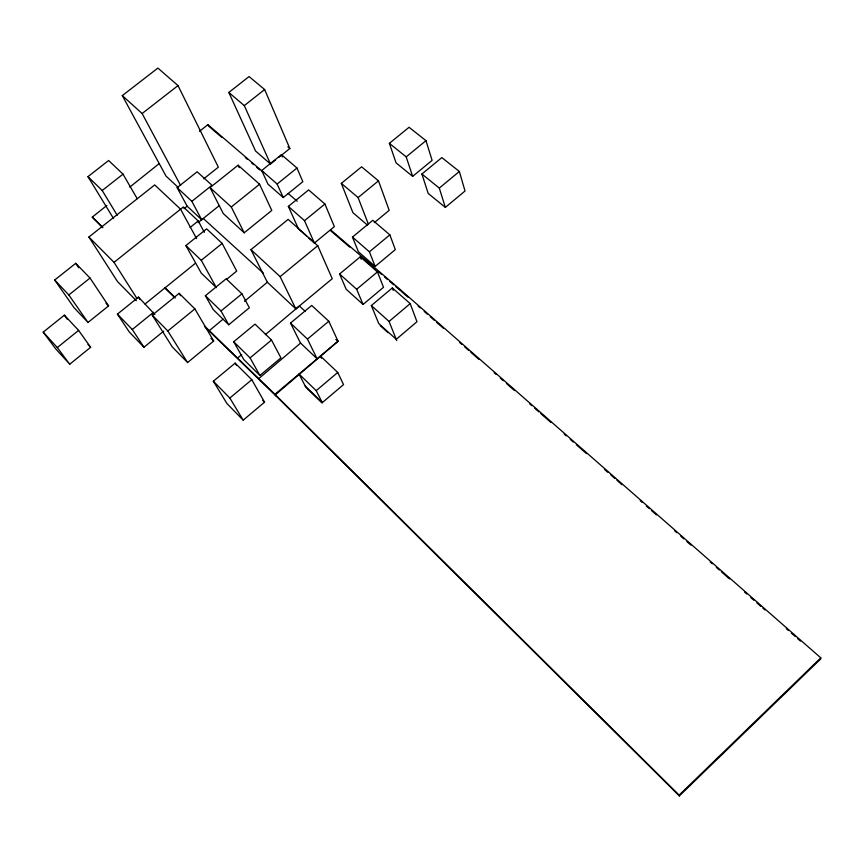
<?xml version="1.0" encoding="UTF-8"?>
<svg xmlns="http://www.w3.org/2000/svg" width="864" height="864" viewBox="0 0 864 864"><rect width="100%" height="100%" fill="white"/><g stroke="black" fill="none" stroke-linecap="round" stroke-linejoin="round"><path stroke-width="1.3" d="M330.512 229.792L399.395 288.846L820.8 657.86L820.768 658.854L679.331 795.917L276.016 395.928L205.07 327.067M679.331 795.917L679.147 795.107L820.8 657.86M290.509 323.071L307.454 339.088L317.131 358.819L300.434 342.943L290.509 323.071L311.72 305.446L328.806 321.246L338.029 341.258L275.378 394.762L276.016 395.928M258.736 378.616L300.586 343.084M305.24 386.078L322.283 402.635L343.526 384.61L337.738 372.449L320.404 356.022L321.484 358.247M396.738 340.556L389.059 321.462L410.184 303.62L392.321 287.939L371.326 305.564L378.756 323.536L396.241 339.325L416.977 321.732L410.184 303.62M322.283 402.635L316.202 390.658L337.738 372.449M237.557 358.074L241.682 354.596M265.367 334.638L299.354 306.007L305.262 311.386M243.184 420.152L264.568 402.17L251.791 379.706L235.148 363.128L213.343 381.229L226.94 403.542L243.184 420.152L229.846 398.034L213.343 381.229M338.029 341.258L336.139 339.53L338.029 341.258L274.914 394.319L275.562 395.474M259.891 375.473L280.919 357.89L271.512 340.038L255.02 324.14L233.712 341.755L243.734 359.489L259.891 375.473L250.074 357.869L233.712 341.755M307.454 339.088L328.806 321.246M363.053 304.452L383.508 287.302L377.438 271.922L360.245 256.846L339.595 273.985L346.172 289.256L363.053 304.452L356.659 289.267L339.595 273.985M209.293 330.653L223.042 319.183M244.458 301.32L267.332 282.236L250.96 249.653L288.155 219.37L317.736 245.722L332.24 278.716L295.855 308.902L267.311 282.215M445.338 207.414L465.026 191.009L459.346 171.472L441.828 157.594L421.902 174.02L428.177 193.417L445.338 207.414L439.301 188.093L421.902 174.02M375.16 266.414L395.312 249.62L389.848 234.846L372.784 220.298L352.458 237.082L358.398 251.748L375.16 266.414L369.403 251.824L352.458 237.082M356.659 289.267L377.438 271.922M229.846 398.034L251.791 379.706M369.403 251.824L389.848 234.846M250.074 357.869L271.512 340.038M439.301 188.093L459.346 171.472M374.306 222.642L389.189 210.352L378.486 180.846L361.595 166.828L341.323 183.362L352.912 212.652L367.416 225.083M295.855 308.902L280.13 276.642L317.736 245.722M228.733 324.756L249.35 307.778L241.92 293.814L226.163 278.77L205.373 295.726L213.235 309.604L228.733 324.756L221 310.964L205.373 295.726M412.657 176.375L432.108 160.358L425.974 140.659L409.05 127.3L389.372 143.338L396.068 162.875L412.657 176.375L406.188 156.881L389.372 143.338M187.553 362.556L213.678 341.032L194.886 308.891L179.14 293.339L152.269 315.155L172.292 346.961L187.553 362.556L167.832 330.977L152.269 315.155M406.188 156.881L425.974 140.659M368.41 224.305L358.096 197.564L378.486 180.846M221 310.964L241.92 293.814M308.416 237.719L314.388 243.043L334.357 226.638L324.918 204.023L308.632 189.929L288.349 206.388L298.458 228.841L306.428 235.948M167.832 330.977L194.886 308.891M314.388 243.043L304.517 220.676L324.918 204.023M198.137 222.653L203.288 218.452L263.52 273.348M226.552 279.385L236.704 271.091L222.156 243.389L206.636 228.863L185.879 245.57L201.258 273.078L216.389 287.669L201.269 260.302L185.879 245.57M154.883 314.55L138.488 297.119L117.428 314.118L129.265 331.97L143.953 347.242L163.696 331.128M184.032 208.667L187.121 206.15L177.152 187.661L197.143 171.774L211.982 185.274L191.873 201.334L201.679 219.748L219.413 205.502M244.199 232.794L271.782 210.427L259.567 184.237L238.086 165.218L210.038 187.618L223.279 213.559L244.199 232.794L231.282 206.993L210.038 187.618M143.953 347.242L132.278 329.508L153.468 312.304M69.725 364.219L90.634 347.296L78.613 330.404L64.379 315.166L43.2 332.122L55.739 348.894L69.725 364.219L57.305 347.566L43.2 332.122M145.022 304.031L195.21 263.434M201.269 260.302L222.156 243.389M283.241 197.554L302.832 181.688L296.978 168.016L281.426 154.667L261.706 170.5L267.926 184.075L283.241 197.554L277.139 184.032L261.706 170.5M277.139 184.032L296.978 168.016M190.08 227.491L198.234 220.946L183.33 206.982L114.026 262.354L136.987 298.555M278.651 157.486L289.84 148.511L264.643 89.532L249.059 76.572L228.82 92.47L255.56 151.016L270.518 164.02L275.605 159.937M231.282 206.993L259.567 184.237M87.998 322.456L108.572 305.899L90.018 278.046L75.73 263.315L54.68 280.022L74.056 307.681L87.998 322.456L68.828 294.959L54.68 280.022M57.305 347.566L78.613 330.404M102.708 227.74L92.275 217.123L106.855 205.448M129.773 187.121L158.944 163.793M199.541 131.306L207.868 124.654L263.574 172.411M68.828 294.959L90.018 278.046M203.764 178.783L218.344 167.162L178.006 85.601L157.885 68.083L122.299 95.591L165.996 176.062L178.362 187.542M136.35 300.715L117.472 281.524L88.884 237.017L154.71 184.918L180.565 209.218L196.603 238.583M270.518 164.02L244.296 105.613L264.643 89.532M123.001 174.15L108.626 160.488L87.966 176.645L102.211 190.49L123.001 174.15L137.203 198.688M122.299 95.591L142.128 113.53L178.006 85.601M341.323 183.362L358.096 197.564M228.82 92.47L244.296 105.613M287.831 146.804L289.84 148.511M288.209 193.525L297.238 201.269M221.81 137.387L208.505 125.971L207.868 124.654M245.344 157.572L247.396 159.322M251.489 162.832L253.53 164.592M256.608 167.227L259.675 169.862M330.286 230.429L349.726 247.104M367.124 262.03L369.176 263.779M373.27 267.289L375.311 269.05M378.378 271.685L381.456 274.309M384.523 276.944L387.59 279.58M389.642 281.34L393.736 284.85M395.777 286.6L399.87 290.11L399.395 288.846M400.885 291.006L407.981 297.227M418.133 306.104L420.152 307.886M424.213 311.44L427.259 314.107M430.294 316.775L434.354 320.328M436.385 322.099L443.48 328.32M459.713 342.533L461.743 344.315M464.778 346.982L468.839 350.536M470.869 352.307L478.98 359.424M494.197 372.751L496.228 374.522M500.278 378.076L503.323 380.743M506.369 383.411L514.48 390.517M529.697 403.844L531.716 405.626M534.762 408.283L538.823 411.847M540.853 413.618L550.994 422.507M564.17 434.052L566.201 435.834M570.262 439.387L573.307 442.055M576.342 444.722L586.483 453.6M604.746 469.595L607.781 472.262M610.826 474.93L614.887 478.483M616.918 480.254L621.983 484.704M640.246 500.699L642.265 502.47M646.326 506.023L649.372 508.691M651.402 510.473L656.467 514.912M674.719 530.906L676.75 532.678M680.81 536.242L683.856 538.898M686.891 541.566L690.952 545.119M710.219 562L712.249 563.782M716.31 567.335L719.345 570.002M721.375 571.774L729.497 578.891M744.703 592.218L746.734 593.989M750.794 597.542L753.829 600.21M756.875 602.878L760.936 606.431M762.966 608.213L764.986 609.984M786.283 628.646L788.314 630.418M791.359 633.085L795.42 636.638M797.44 638.42L800.485 641.088M288.349 206.388L304.517 220.676M371.326 305.564L389.059 321.462M380.236 325.652L388.001 332.662M250.96 249.653L280.13 276.642M177.152 187.661L191.873 201.334M187.121 206.15L201.679 219.748M316.202 390.658L298.998 374.015L305.845 387.256M92.275 217.123L102.719 227.254M165.11 287.788L174.712 297.097M204.498 325.987L275.378 394.762L679.147 795.107M164.516 287.712L175.133 298.015M306.796 388.174L321.926 402.883M210.956 338.321L213.678 341.032M262.753 400.356L264.568 402.17M88.884 237.017L114.026 262.354M117.428 314.118L132.278 329.508M105.926 303.167L108.572 305.899M87.988 344.466L90.634 347.296M64.379 315.166L67.414 319.41M75.73 263.315L78.732 267.797M138.488 297.119L139.914 299.376M87.966 176.645L113.519 218.516M102.211 190.49L117.212 215.287M179.14 293.339L180.511 295.65M235.148 363.128L236.455 365.396M198.234 220.946L204.358 232.362M142.128 113.53L180.598 185.458M238.086 165.218L239.22 167.605M281.426 154.667L282.431 156.946M360.245 256.846L361.206 259.232M392.321 287.939L393.26 290.369"/></g></svg>
